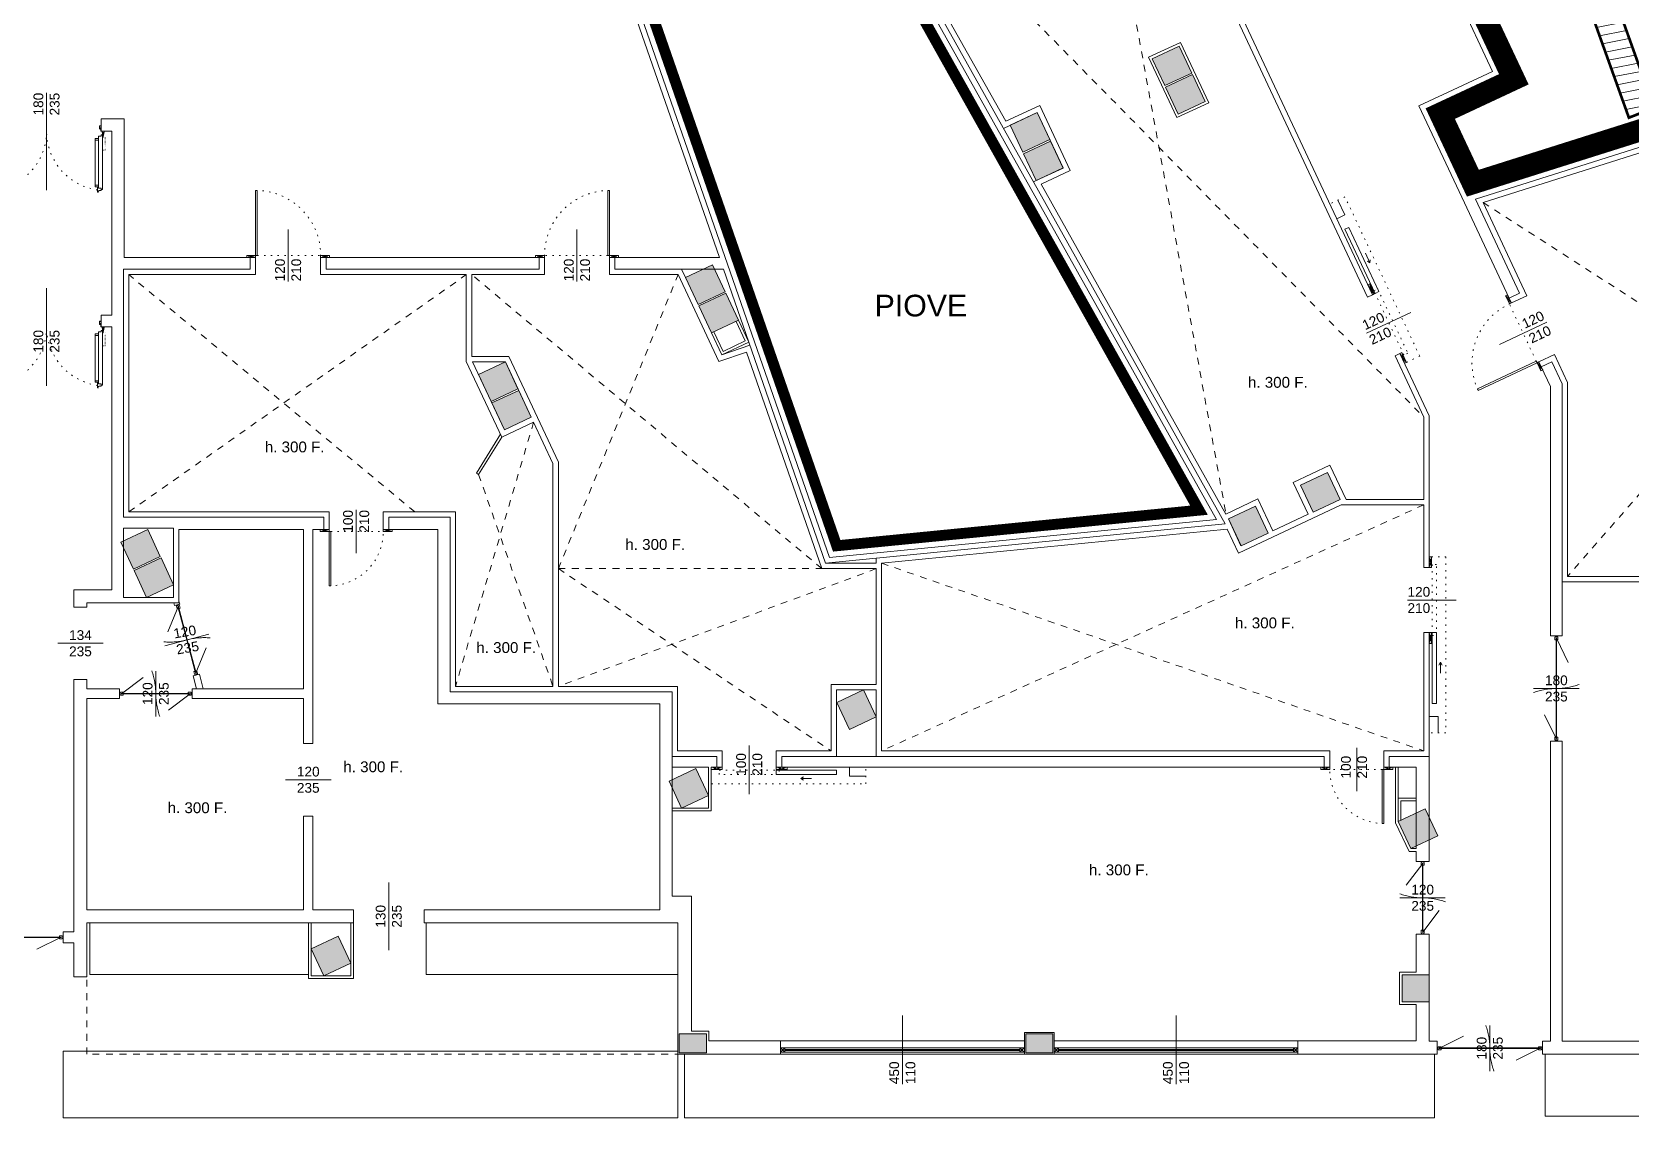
# Model space of a CAD drawing. Header units: centimetres. Extents: x 139057 to 200038, y 34824 to 80516.
# Drawn here: x 169128 to 172080, y 57074 to 59090 of the extents above; entities that cross this region are included whole.
import ezdxf
from ezdxf.enums import TextEntityAlignment as Align

# ---------------------------------------------------------------- set-up
doc = ezdxf.new("R2010")
doc.units = ezdxf.units.CM
doc.header["$LTSCALE"] = 100
for name, pattern in [('HIDDEN2', [0.175, 0.125, -0.05]), ('HIDDEN3', [0.25, 0.125, -0.125]), ('HIDDEN4', [0.125, 0.025, -0.1]), ('TRATTO-PUNTO', [1, 0.5, -0.25, 0, -0.25])]:
    doc.linetypes.add(name, pattern=pattern)
doc.layers.get('0').update_dxf_attribs({"lineweight": 0})
for name, color, linetype, lineweight in [('410_STRUTTURE_001-AM_0', 7, 'Continuous', 0), ('430_TAVOLATI_001-AM_0', 3, 'Continuous', 0), ('435_PARETI_CELLA_001-AM_0', 2, 'Continuous', 0), ('437_RIVESTIMENTI_001-AM_0', 13, 'Continuous', 0), ('439_TESTI_SERRAMENTI_001-AM_0', 11, 'Continuous', 0), ('441_SERRAMENTI_001-AM_0', 1, 'Continuous', 0), ('446_TESTI_001-AM_0', 2, 'Continuous', 0), ('454_PROIEZIONI_001-AM_0', 61, 'Continuous', 0), ('461_LAYOUT_SCHEMATICO_001-AM_0', 11, 'Continuous', 0)]:
    doc.layers.add(name, color=color, linetype=linetype, lineweight=lineweight)
doc.layers.add('_s_09_Perimetro_proprietà', color=40, linetype='Continuous')
doc.layers.add('A-FIN-CTG-LASTRA FUOCO', color=1, linetype='Continuous')
doc.styles.add('Arial', font='arial.ttf')
doc.styles.get("Standard").update_dxf_attribs({"font": 'arial.ttf'})

# ---------------------------------------------------------------- blocks, each defined once
blk = doc.blocks.new('PORTA-CELLA_SCORR-100')
at = {"linetype": 'HIDDEN4', "ltscale": 20}
for p, q in [((-135, -16.5), (-135, 0)), ((-165, -16.5), (-135, -16.5))]:
    blk.add_line(p, q, dxfattribs=at)
for points in [[(50, 40), (50, -50)], [(-65, -21), (-45, -21), (-50, -18)], [(-45, -21), (-50, -24)]]:
    blk.add_lwpolyline(points)
at = {"linetype": 'HIDDEN4'}
blk.add_lwpolyline([(120, -4), (120, -31), (-165, -31), (-165, 0)], dxfattribs=at)
at = {"linetype": 'Continuous'}
for points in [[(0, 0), (-20, -4)], [(0, -4), (-20, 0)], [(100, 0), (120, -4)], [(100, -4), (120, 0)]]:
    blk.add_lwpolyline(points, dxfattribs=at)
for points in [[(0, 0), (-20, 0), (-20, -4), (0, -4)], [(100, 0), (120, 0), (120, -4), (100, -4)]]:
    blk.add_lwpolyline(points, close=True, dxfattribs=at)
blk.add_lwpolyline([(0, -13.5), (-111, -13.5), (-111, -5.5), (0, -5.5)], close=True)
at = {"linetype": 'HIDDEN4'}
blk.add_lwpolyline([(-5.5, -13.5), (105.5, -13.5), (105.5, -5.5), (-5.5, -5.5)], close=True, dxfattribs=at)
blk = doc.blocks.new('PORTA-[REI-US]-SISTI-180')
for p, q in [((-9.8, 88.5), (-9.8, 98.8)), ((-7.5, 101.1), (-2.9, 101.1)), ((-7.5, 98.3), (-7.5, 89)), ((-2.9, 98.8), (-7, 98.8)), ((-2.9, 97.3), (-2.9, 102.7)), ((-2.9, 102.7), (-1.8, 102.7)), ((-2.9, 101.1), (-2.9, 100)), ((-2.9, 100), (-2.9, 98.8)), ((-1.8, 97.3), (-2.9, 97.3)), ((-1.8, 12.6), (-1.8, 108.7)), ((-1.8, 102.7), (-1.8, 100)), ((-1.8, 100), (-1.8, 97.3)), ((-1.5, 109), (0, 109)), ((0.3, 108.7), (0.3, 106.8)), ((0.6, 106.7), (3.1, 106.7)), ((0.6, 106.5), (0.6, 106.7)), ((0.6, 106.5), (4.2, 106.5)), ((1.1, 108), (1.4, 108)), ((1.1, 106.7), (1.1, 108)), ((2.6, 106.7), (1.4, 108)), ((1.4, 108), (1.4, 106.7)), ((3.1, 106.7), (3.1, 106.5)), ((4.5, 106.2), (4.5, 9.7)), ((4.5, 102.7), (4.5, 100)), ((4.5, 102.7), (10.5, 102.7)), ((4.5, 100), (4.5, 97.3)), ((4.5, 99.7), (10.5, 99.7)), ((10.5, 102.7), (10.5, 13.3)), ((100.5, -71), (100.5, 109)), ((190.5, 102.7), (196.5, 102.7)), ((190.5, 13.3), (190.5, 102.7)), ((190.5, 99.7), (196.5, 99.7)), ((194.7, 112.5), (194.7, 103.6)), ((194.9, 112.5), (194.9, 110.8)), ((196.6, 112.8), (195, 112.8)), ((196.6, 112.7), (195, 112.7)), ((196.9, 110.7), (195, 110.7)), ((195, 103.3), (196.5, 103.3)), ((196.5, 103.3), (196.5, 105)), ((196.5, 105), (196.5, 12.6)), ((196.6, 112.8), (196.6, 112.7)), ((196.8, 105.3), (201.1, 105.3)), ((201.1, 105.3), (196.8, 105.3)), ((197.2, 109.7), (197.2, 110.4)), ((201.1, 109.7), (197.2, 109.7)), ((201.4, 105.6), (201.4, 109.4)), ((201.4, 107.5), (201.4, 105.6)), ((203.2, 107.8), (201.7, 107.8)), ((203.5, 12.6), (203.5, 107.5)), ((-4, 86.2), (-7.5, 86.2)), ((-7, 88.5), (-4, 88.5)), ((-4, 88.5), (-4, 86.2)), ((-5.3, 0), (-5.3, 2.5)), ((-5.3, 2.5), (-1.3, 2.5)), ((-3.8, 0), (-5.3, 0)), ((-5, 2.2), (-5, 0.2)), ((-1.5, 2.2), (-5, 2.2)), ((-5, 0.2), (-3.8, 0.2)), ((-2.8, 12), (-4.8, 5)), ((-4.8, 5), (-4.3, 5.5)), ((-4.8, 3.5), (-4.8, 5)), ((-4.8, 2.5), (-4.8, 5)), ((-4.4, 4.2), (-2.8, 4.2)), ((-4.3, 5.5), (-2.8, 5.5)), ((-3.8, 0), (-3.8, 0.2)), ((-3.5, 5), (-3.5, 3.5)), ((-3.5, 4), (-3.5, 4.5)), ((-1.8, 12), (-2.8, 12)), ((-2.8, 5.5), (-2.3, 5)), ((-2.3, 5.5), (-2.3, 7)), ((-2.3, 5), (-2.3, 2.5)), ((-2.3, 2.5), (-2.3, 3.6)), ((-1.8, 13.3), (-1.8, 7.3)), ((-1.8, 7.5), (-1.8, 12)), ((-1.5, 7), (0, 7)), ((-1.5, 0), (-1.5, 2.2)), ((0, 0), (-1.5, 0)), ((-1.3, 2.5), (-1.3, 0.2)), ((-1.3, 0.2), (0.2, 0.2)), ((0, -5.8), (0, 0)), ((0.2, 0.2), (0.2, -5.7)), ((0.3, 7.3), (0.3, 9.1)), ((0.6, 9.4), (4.2, 9.4)), ((4.5, 16.3), (10.5, 16.3)), ((4.5, 13.3), (10.5, 13.3)), ((190.5, 16.3), (196.5, 16.3)), ((190.5, 13.3), (196.5, 13.3)), ((196.5, 9.7), (196.5, 13.3)), ((201.1, 9.4), (196.8, 9.4)), ((203, 0.2), (200.7, 0.2)), ((200.7, 0.2), (200.7, -5.7)), ((201, 0), (203, 0)), ((201.4, 7.3), (201.4, 9.1)), ((201.5, 0), (203.2, 0)), ((203.2, 7), (201.7, 7)), ((207, 2.5), (203, 2.5)), ((203, 2.5), (203, 0.2)), ((203.2, 2.2), (206.7, 2.2)), ((203.2, 0), (203.2, 2.2)), ((203.5, 13.3), (203.5, 7.3)), ((203.5, 7.5), (203.5, 12)), ((203.5, 12), (204.5, 12)), ((206.9, 4.2), (203.5, 4.2)), ((204, 5.5), (204, 7)), ((204.5, 5.5), (204, 5)), ((204, 5), (204, 2.5)), ((204, 2.5), (204, 3.6)), ((204.5, 12), (206.5, 5)), ((206, 5.5), (204.5, 5.5)), ((205.2, 6.1), (205.2, 2.7)), ((206.7, 0.2), (205.5, 0.2)), ((205.5, 0), (205.5, 0.2)), ((205.5, 0), (206.7, 0)), ((205.5, 0), (207, 0)), ((206.5, 5), (206, 5.5)), ((206.5, 3.5), (206.5, 5)), ((206.5, 2.5), (206.5, 5)), ((206.7, 2.2), (206.7, 0.2)), ((207, 0), (207, 2.5)), ((0, -8.6), (0.1, -8.6)), ((0, -8.6), (0, -9.7)), ((0.1, -9.7), (0.1, -8.6)), ((0.3, -5.8), (2.1, -5.8)), ((2.2, -6.1), (0.2, -6.1)), ((0.3, -9.8), (2.3, -9.8)), ((2.3, -10), (0.3, -10)), ((2, -3.9), (0.5, -3.9)), ((2.5, -9.7), (2.5, -5.8)), ((2.6, -4.4), (2.6, -9.7)), ((198.3, -4.4), (198.3, -9.7)), ((198.5, -9.7), (198.5, -5.8)), ((200.7, -9.8), (198.6, -9.8)), ((198.6, -10), (200.7, -10)), ((198.7, -5.7), (198.7, -4.1)), ((198.7, -6.1), (200.7, -6.1)), ((200.6, -5.8), (198.8, -5.8)), ((199, -3.9), (200.5, -3.9)), ((200.7, -5.6), (200.7, -5.6)), ((201, -8.6), (200.8, -8.6)), ((200.8, -9.7), (200.8, -8.6)), ((201, -5.8), (201, 0)), ((201, -8.6), (201, -9.7))]:
    blk.add_line(p, q)
at = {"linetype": 'HIDDEN4', "ltscale": 0.2}
for points in [[(-1.8, 11.1), (-6.8, 11.1), (-6.8, 35.1), (-1.8, 35.1)], [(203.5, 11.1), (208.5, 11.1), (208.5, 35.1), (203.5, 35.1)]]:
    blk.add_lwpolyline(points, dxfattribs=at)
for points in [[(2.2, -5.7), (2.2, -4.1), (2.6, -4.1), (2.6, -8.4)], [(198.7, -4.1), (198.3, -4.1), (198.3, -8.4)]]:
    blk.add_lwpolyline(points)
for centre, radius, start, end in [((-7.5, 98.8), 2.3, 90, 180), ((-7, 98.3), 0.5, 90, 180), ((-7, 89), 0.5, 180, 270), ((-1.5, 108.7), 0.3, 90, 180), ((0, 108.7), 0.3, 0, 90), ((0.6, 106.8), 0.3, 180, 270), ((4.2, 106.2), 0.3, 0, 90), ((195, 112.5), 0.3, 90, 180), ((195, 103.6), 0.3, 180, 270), ((195, 112.5), 0.15, 90, 180), ((195, 110.8), 0.15, 180, 270), ((196.8, 105), 0.3, 90, 180), ((196.8, 105), 0.3, 90, 180), ((196.9, 110.4), 0.3, 0, 90), ((201.1, 109.4), 0.3, 0, 90), ((201.1, 105.6), 0.3, 270, 0), ((201.1, 105.6), 0.3, 270, 0), ((201.7, 107.5), 0.3, 90, 180), ((203.2, 107.5), 0.3, 0, 90), ((-7.5, 88.5), 2.3, 180, 270), ((-1.8, 7), 0.5, 90, 180), ((-1.5, 7.3), 0.3, 180, 270), ((0, 7.3), 0.3, 270, 0), ((0.6, 9.1), 0.3, 90, 180), ((4.2, 9.7), 0.3, 270, 0), ((196.8, 9.7), 0.3, 180, 270), ((201.1, 9.1), 0.3, 0, 90), ((201.7, 7.3), 0.3, 180, 270), ((203.2, 7.3), 0.3, 270, 0), ((203.5, 7), 0.5, 0, 90), ((0.2, -5.8), 0.25, 180, 270), ((0.3, -9.7), 0.3, 180, 270), ((0.3, -9.7), 0.15, 180, 270), ((0.3, -5.7), 0.1, 180, 270), ((0.5, -4.2), 0.25, 90, 180), ((2, -4.2), 0.25, 0, 90), ((2.1, -5.7), 0.1, 270, 0), ((2.2, -5.8), 0.25, 270, 0), ((2.3, -9.7), 0.3, 270, 0), ((2.3, -9.7), 0.15, 270, 0), ((198.6, -9.7), 0.3, 180, 270), ((198.7, -5.8), 0.25, 180, 270), ((198.6, -9.7), 0.15, 180, 270), ((198.8, -5.7), 0.1, 180, 270), ((199, -4.2), 0.25, 90, 180), ((200.5, -4.2), 0.25, 0, 90), ((200.6, -5.7), 0.1, 270, 0), ((200.7, -5.8), 0.25, 270, 0), ((200.7, -9.7), 0.3, 270, 0), ((200.7, -9.7), 0.15, 270, 0)]:
    blk.add_arc(centre, radius, start, end)
at = {"linetype": 'HIDDEN4'}
for centre, start, end in [((-8.9, 0), 0, 85.3534), ((209.9, 0), 97.9416, 180)]:
    blk.add_arc(centre, 109.4, start, end, dxfattribs=at)
blk = doc.blocks.new('PORTA-CELLA_GIR-120')
blk.add_line((60, -52), (60, 44))
at = {"linetype": 'HIDDEN4'}
blk.add_line((3, -4), (120, -4), dxfattribs=at)
at = {"linetype": 'Continuous'}
for points in [[(0, 0), (-16.5, -4)], [(0, -4), (-16.5, 0)], [(120, -4), (136.5, 0)], [(120, 0), (136.5, -4)]]:
    blk.add_lwpolyline(points, dxfattribs=at)
for points in [[(0, 0), (-16.5, 0), (-16.5, -4), (0, -4)], [(120, 0), (136.5, 0), (136.5, -4), (120, -4)]]:
    blk.add_lwpolyline(points, close=True, dxfattribs=at)
blk.add_lwpolyline([(0, -4), (3, -4), (3, -124), (0, -124)], close=True)
at = {"linetype": 'HIDDEN4'}
blk.add_arc((0, -4), 120, 270, 0, dxfattribs=at)
blk = doc.blocks.new('PORTA-CELLA_SCORR-120')
at = {"linetype": 'HIDDEN4', "ltscale": 20}
for p, q in [((-155, -16.5), (-155, 0)), ((-185, -16.5), (-155, -16.5))]:
    blk.add_line(p, q, dxfattribs=at)
for points in [[(60, 40), (60, -50)], [(-75, -21), (-55, -21), (-60, -18)], [(-55, -21), (-60, -24)]]:
    blk.add_lwpolyline(points)
at = {"linetype": 'HIDDEN4'}
blk.add_lwpolyline([(140, -4), (140, -31), (-185, -31), (-185, 0)], dxfattribs=at)
at = {"linetype": 'Continuous'}
for points in [[(0, 0), (-20, -4)], [(0, -4), (-20, 0)], [(120, 0), (140, -4)], [(120, -4), (140, 0)]]:
    blk.add_lwpolyline(points, dxfattribs=at)
for points in [[(0, 0), (-20, 0), (-20, -4), (0, -4)], [(120, 0), (140, 0), (140, -4), (120, -4)]]:
    blk.add_lwpolyline(points, close=True, dxfattribs=at)
blk.add_lwpolyline([(0, -13.5), (-131, -13.5), (-131, -5.5), (0, -5.5)], close=True)
at = {"linetype": 'HIDDEN4'}
blk.add_lwpolyline([(-5.5, -13.5), (125.5, -13.5), (125.5, -5.5), (-5.5, -5.5)], close=True, dxfattribs=at)
blk = doc.blocks.new('PORTA-CELLA_GIR-100')
blk.add_line((50, -44), (50, 36))
at = {"linetype": 'HIDDEN4'}
blk.add_line((3, -4), (100, -4), dxfattribs=at)
at = {"linetype": 'Continuous'}
for points in [[(0, -4), (-16.5, 0)], [(0, 0), (-16.5, -4)], [(100, -4), (116.5, 0)], [(100, 0), (116.5, -4)]]:
    blk.add_lwpolyline(points, dxfattribs=at)
for points in [[(0, 0), (-16.5, 0), (-16.5, -4), (0, -4)], [(100, 0), (116.5, 0), (116.5, -4), (100, -4)]]:
    blk.add_lwpolyline(points, close=True, dxfattribs=at)
blk.add_lwpolyline([(0, -4), (3, -4), (3, -104), (0, -104)], close=True)
at = {"linetype": 'HIDDEN4'}
blk.add_arc((0, -4), 100, 270, 0, dxfattribs=at)
blk = doc.blocks.new('SALOON_120-(134)')
at = {"linetype": 'HIDDEN4', "ltscale": 20}
for p, q in [((3.8, 0), (59.6, 42.2)), ((130.2, 0), (74.4, -42.2))]:
    blk.add_line(p, q, dxfattribs=at)
for p, q in [((67, -42.2), (67, 41.8)), ((0, -2.8), (0, 2.8)), ((2.8, 0), (4.8, 0)), ((3.8, 1), (3.8, -1)), ((131.2, 0), (129.2, 0)), ((130.2, 1), (130.2, -1)), ((134, -2.8), (134, 2.8))]:
    blk.add_line(p, q)
for points in [[(7, 0.5), (7, 2.8), (2, 2.8), (0.5, 0), (2, -2.8), (7, -2.8), (7, -0.5)], [(127, 0.5), (127, 2.8), (132, 2.8), (133.5, 0), (132, -2.8), (127, -2.8), (127, -0.5)]]:
    blk.add_lwpolyline(points)
for points in [[(6, -0.5), (67, -0.5), (67, 0.5), (6, 0.5)], [(128, -0.5), (67, -0.5), (67, 0.5), (128, 0.5)]]:
    blk.add_lwpolyline(points, close=True)
for centre, start, end in [((-56.2, 0), 0, 20), ((190.2, 0), 180, 200)]:
    blk.add_arc(centre, 123.2, start, end, dxfattribs=at)
blk = doc.blocks.new('SALOON_180-(194)')
at = {"linetype": 'HIDDEN4', "ltscale": 20}
for p, q in [((3.8, 0), (89.6, 42.2)), ((190.2, 0), (104.4, -42.2))]:
    blk.add_line(p, q, dxfattribs=at)
for p, q in [((97, -42.2), (97, 41.8)), ((0, -2.8), (0, 2.8)), ((2.8, 0), (4.8, 0)), ((3.8, 1), (3.8, -1)), ((191.2, 0), (189.2, 0)), ((190.2, 1), (190.2, -1)), ((194, -2.8), (194, 2.8))]:
    blk.add_line(p, q)
for points in [[(7, 0.5), (7, 2.8), (2, 2.8), (0.5, 0), (2, -2.8), (7, -2.8), (7, -0.5)], [(187, 0.5), (187, 2.8), (192, 2.8), (193.5, 0), (192, -2.8), (187, -2.8), (187, -0.5)]]:
    blk.add_lwpolyline(points)
for points in [[(6, -0.5), (97, -0.5), (97, 0.5), (6, 0.5)], [(188, -0.5), (97, -0.5), (97, 0.5), (188, 0.5)]]:
    blk.add_lwpolyline(points, close=True)
for centre, start, end in [((-26.2, 0), 0, 20), ((220.2, 0), 180, 200)]:
    blk.add_arc(centre, 123.2, start, end, dxfattribs=at)

msp = doc.modelspace()

# ---------------------------------------------------------------- hatches: boundary and pattern name
at = {"layer": '410_STRUTTURE_001-AM_0'}
for points in [[(171269.2, 59014.3), (171245.9, 59064.1), (171196.1, 59040.8), (171219.4, 58991)], [(171293.9, 58961.8), (171270.5, 59011.6), (171220.7, 58988.3), (171244.1, 58938.5)], [(171007, 58891.4), (170983.7, 58941.2), (170933.9, 58917.9), (170957.2, 58868.1)], [(171031.6, 58838.9), (171008.3, 58888.7), (170958.5, 58865.4), (170981.8, 58815.6)], [(170384.1, 58660.2), (170407.5, 58610.4), (170357.7, 58587.1), (170334.3, 58636.9)], [(170432.1, 58557.9), (170408.7, 58607.7), (170358.9, 58584.3), (170382.3, 58534.6)], [(170025.1, 58431.2), (170001.8, 58481), (169952, 58457.7), (169975.3, 58407.9)], [(170049.7, 58378.7), (170026.4, 58428.5), (169976.6, 58405.2), (169999.9, 58355.4)], [(171542.9, 58227), (171519.5, 58276.8), (171469.7, 58253.5), (171493.1, 58203.7)], [(171409.8, 58164.6), (171386.5, 58214.4), (171336.7, 58191.1), (171360, 58141.3)], [(169364.8, 58121.8), (169341.5, 58171.6), (169291.7, 58148.2), (169315, 58098.4)], [(169389.4, 58069.2), (169366.1, 58119), (169316.3, 58095.7), (169339.6, 58045.9)], [(170686.6, 57825.5), (170663.2, 57875.3), (170613.4, 57852), (170636.8, 57802.2)], [(170377, 57680.4), (170353.7, 57730.2), (170303.9, 57706.8), (170327.2, 57657)], [(171723.3, 57605.8), (171699.9, 57655.6), (171650.1, 57632.2), (171673.5, 57582.4)], [(169716.6, 57371.1), (169693.3, 57420.9), (169643.5, 57397.6), (169666.8, 57347.8)], [(171657.4, 57299.5), (171707.4, 57299.5), (171707.4, 57349.5), (171657.4, 57349.5)], [(170322.9, 57205.3), (170322.9, 57240.3), (170372.9, 57240.3), (170372.9, 57205.3)], [(170962.4, 57205.3), (171012.4, 57205.3), (171012.4, 57240.3), (170962.4, 57240.3)]]:
    msp.add_hatch(color=256, dxfattribs=at).paths.add_polyline_path(points)
at = {"layer": '454_PROIEZIONI_001-AM_0'}
h = msp.add_hatch(dxfattribs=at)
h.set_pattern_fill('ANSI31', color=256, scale=5, angle=326)
h.set_pattern_definition([(11, (171575.521, 58931.817), (-3.02909, 15.58333), [])])
h.paths.add_polyline_path([(172075.9, 58931.8), (172122.4, 58950.1), (171883.9, 59616.6), (171624.3, 60792.1), (171575.5, 60781.3), (171835.7, 59602.7)])

# ---------------------------------------------------------------- linework, layer by layer
at = {"layer": '410_STRUTTURE_001-AM_0', "elevation": 0}
for points in [[(171269.2, 59014.3), (171245.9, 59064.1), (171196.1, 59040.8), (171219.4, 58991)], [(171293.9, 58961.8), (171270.5, 59011.6), (171220.7, 58988.3), (171244.1, 58938.5)], [(171007, 58891.4), (170983.7, 58941.2), (170933.9, 58917.9), (170957.2, 58868.1)], [(171031.6, 58838.9), (171008.3, 58888.7), (170958.5, 58865.4), (170981.8, 58815.6)], [(170384.1, 58660.2), (170407.5, 58610.4), (170357.7, 58587.1), (170334.3, 58636.9)], [(170432.1, 58557.9), (170408.7, 58607.7), (170358.9, 58584.3), (170382.3, 58534.6)], [(170025.1, 58431.2), (170001.8, 58481), (169952, 58457.7), (169975.3, 58407.9)], [(170049.7, 58378.7), (170026.4, 58428.5), (169976.6, 58405.2), (169999.9, 58355.4)], [(171542.9, 58227), (171519.5, 58276.8), (171469.7, 58253.5), (171493.1, 58203.7)], [(171409.8, 58164.6), (171386.5, 58214.4), (171336.7, 58191.1), (171360, 58141.3)], [(169364.8, 58121.8), (169341.5, 58171.6), (169291.7, 58148.2), (169315, 58098.4)], [(169389.4, 58069.2), (169366.1, 58119), (169316.3, 58095.7), (169339.6, 58045.9)], [(170686.6, 57825.5), (170663.2, 57875.3), (170613.4, 57852), (170636.8, 57802.2)], [(170377, 57680.4), (170353.7, 57730.2), (170303.9, 57706.8), (170327.2, 57657)], [(171723.3, 57605.8), (171699.9, 57655.6), (171650.1, 57632.2), (171673.5, 57582.4)], [(169716.6, 57371.1), (169693.3, 57420.9), (169643.5, 57397.6), (169666.8, 57347.8)], [(171657.4, 57299.5), (171707.4, 57299.5), (171707.4, 57349.5), (171657.4, 57349.5)], [(170322.9, 57205.3), (170322.9, 57240.3), (170372.9, 57240.3), (170372.9, 57205.3), (170322.9, 57205.3)], [(170962.4, 57205.3), (171012.4, 57205.3), (171012.4, 57240.3), (170962.4, 57240.3)]]:
    msp.add_lwpolyline(points, close=True, dxfattribs=at)
at = {"layer": '430_TAVOLATI_001-AM_0'}
for p, q in [((171824.1, 59017.3), (171442, 59830.6)), ((171330.9, 58181.8, 0), (170598.2, 59488.4, 0)), ((170127.3, 59449.3, 0), (170396.9, 58673.6, 0)), ((171837.3, 59012.5), (171735.4, 59229.5)), ((171864.2, 59002.9), (171753.7, 59238)), ((171824.1, 59017.3), (171688.2, 58953.7)), ((171837.4, 59012.4), (171701.5, 58948.9)), ((171864.2, 59002.9), (171728.1, 58939.3)), ((171772.2, 58774.8), (171688.2, 58953.7)), ((169255.3, 58929.9, 0), (169255.3, 58906.9, 0)), ((169255.3, 58929.9, 0), (169298.3, 58929.9, 0)), ((169298.3, 58929.9, 0), (169298.3, 58673.6, 0)), ((171777.5, 58787), (171701.5, 58948.9)), ((171788.2, 58811.3), (171728.1, 58939.3)), ((169255.3, 58906.9, 0), (169275.3, 58906.9, 0)), ((169275.3, 58567.5, 0), (169275.3, 58906.9, 0)), ((172138, 58901), (171777.5, 58787)), ((172131.9, 58920), (171788.2, 58811.3)), ((172198.9, 58909.8), (171792.9, 58781.3)), ((171772.2, 58774.8), (171854.7, 58598.8)), ((171792.9, 58781.3), (171874.2, 58608.1)), ((169298.3, 58673.6, 0), (169530.8, 58673.6, 0)), ((169530.8, 58673.6, 0), (169530.8, 58652.1, 0)), ((169670.8, 58673.6, 0), (170064, 58673.6, 0)), ((169670.8, 58652.1, 0), (169670.8, 58673.6, 0)), ((170064, 58673.6, 0), (170064, 58652.1, 0)), ((170204, 58673.6, 0), (170396.9, 58673.6, 0)), ((170204, 58652.1, 0), (170204, 58673.6, 0)), ((169296.8, 58652.1, 0), (169530.8, 58652.1, 0)), ((169296.8, 58652.1, 0), (169296.8, 58194.1, 0)), ((169670.8, 58652.1, 0), (170064, 58652.1, 0)), ((170204, 58652.1, 0), (170404.4, 58652.1, 0)), ((170404.4, 58652.1, 0), (170593, 58109.3, 0)), ((171854.7, 58598.8), (171874.2, 58608)), ((169255.3, 58567.5, 0), (169275.3, 58567.5, 0)), ((169255.3, 58567.5, 0), (169255.3, 58546, 0)), ((169255.3, 58546, 0), (169275.3, 58546, 0)), ((169275.3, 58546, 0), (169275.3, 58059.9, 0)), ((171933.7, 58481.2), (171914.2, 58472.1)), ((171933.7, 58481.2), (171952.7, 58440.6)), ((171914.2, 58472.1), (171931.2, 58435.8)), ((171931.2, 58435.8), (171931.2, 57975, 0)), ((171952.7, 57975, 0), (171952.7, 58440.6, 0)), ((169666.4, 58194.1, 0), (169296.8, 58194.1, 0)), ((169666.4, 58194.1, 0), (169666.4, 58171.6, 0)), ((169786.4, 58171.6, 0), (169786.4, 58194.1, 0)), ((169786.4, 58194.1, 0), (169899.7, 58194.1, 0)), ((169899.7, 57872, 0), (169899.7, 58194.1, 0)), ((169389.2, 58174.1, 0), (169296.8, 58174.1, 0)), ((169296.8, 58174.1, 0), (169296.8, 58045.9, 0)), ((169389.2, 58174.1, 0), (169389.2, 58045.9, 0)), ((169629.4, 58171.6, 0), (169399.2, 58171.6, 0)), ((169399.2, 58171.6, 0), (169399.2, 58035.9, 0)), ((169629.4, 58171.6, 0), (169629.4, 57877.5, 0)), ((169646.4, 58171.6, 0), (169646.4, 57776.5, 0)), ((169666.4, 58171.6, 0), (169646.4, 58171.6, 0)), ((169786.4, 58171.6, 0), (169877.2, 58171.6, 0)), ((169877.2, 57849.5, 0), (169877.2, 58171.6, 0)), ((170593, 58109.3, 0), (171330.9, 58181.8, 0)), ((169205.4, 58059.9, 0), (169275.3, 58059.9, 0)), ((169205.4, 58028.5, 0), (169205.4, 58059.9, 0)), ((169399.2, 58035.9, 0), (169229.4, 58035.9, 0)), ((169229.4, 58028.5, 0), (169229.4, 58035.9, 0)), ((169389.2, 58045.9, 0), (169296.8, 58045.9, 0)), ((169205.4, 58028.5, 0), (169229.4, 58028.5, 0)), ((169391.1, 58031.1, 0), (169400.7, 58033.6, 0)), ((171952.7, 57975, 0), (171931.2, 57975, 0)), ((169205.4, 57894.5, 0), (169205.4, 57428.7, 0)), ((169205.4, 57894.5, 0), (169229.4, 57894.5, 0)), ((169229.4, 57894.5, 0), (169229.4, 57877.5, 0)), ((169437, 57904.6, 0), (169425.4, 57901.5, 0)), ((169425.4, 57901.5, 0), (169431.8, 57877.5, 0)), ((169437, 57904.6, 0), (169444.2, 57877.5, 0)), ((169289.4, 57877.5, 0), (169229.4, 57877.5, 0)), ((169289.4, 57859.5, 0), (169229.4, 57859.5, 0)), ((169229.4, 57469.5, 0), (169229.4, 57859.5, 0)), ((169289.4, 57859.5, 0), (169289.4, 57877.5, 0)), ((169629.4, 57877.5, 0), (169423.4, 57877.5, 0)), ((169423.4, 57877.5, 0), (169423.4, 57859.5, 0)), ((169629.4, 57859.5, 0), (169423.4, 57859.5, 0)), ((169629.4, 57859.5, 0), (169629.4, 57776.5, 0)), ((169899.7, 57872, 0), (170309.7, 57872, 0)), ((170309.7, 57872, 0), (170309.7, 57494.5, 0)), ((169877.2, 57849.5, 0), (170287.2, 57849.5, 0)), ((170287.2, 57849.5, 0), (170287.2, 57469.5, 0)), ((169646.4, 57776.5, 0), (169629.4, 57776.5, 0)), ((171931.2, 57781, 0), (171931.2, 57226.8, 0)), ((171952.7, 57781, 0), (171931.2, 57781, 0)), ((171952.7, 57226.8, 0), (171952.7, 57781, 0)), ((170392, 57752.8, 0), (170309.7, 57752.8, 0)), ((170392, 57732.8, 0), (170392, 57752.8, 0)), ((170512, 57732.8, 0), (170512, 57752.8, 0)), ((170512, 57752.8, 0), (171513.6, 57752.8, 0)), ((171513.6, 57732.8, 0), (171513.6, 57752.8, 0)), ((171633.6, 57752.8, 0), (171707.2, 57752.8, 0)), ((171633.6, 57732.8, 0), (171633.6, 57752.8, 0)), ((171707.2, 57558.6, 0), (171707.2, 57752.8, 0)), ((170377, 57732.8, 0), (170309.7, 57732.8, 0)), ((170377, 57732.8, 0), (170377, 57657, 0)), ((170382, 57732.8, 0), (170382, 57652, 0)), ((170382, 57732.8, 0), (170392, 57732.8, 0)), ((171513.6, 57732.8, 0), (170512, 57732.8, 0)), ((170512, 57732.8, 0), (171513.6, 57732.8, 0)), ((171645.1, 57732.8, 0), (171633.6, 57732.8, 0)), ((171633.6, 57732.8, 0), (171683.2, 57732.8, 0)), ((171645.1, 57630.3, 0), (171645.1, 57732.8, 0)), ((171650.1, 57632.2, 0), (171650.1, 57732.8, 0)), ((171683.2, 57732.8, 0), (171683.2, 57582.4, 0)), ((170309.7, 57657, 0), (170377, 57657, 0)), ((170309.7, 57652, 0), (170382, 57652, 0)), ((169646.4, 57642.5, 0), (169629.4, 57642.5, 0)), ((169629.4, 57642.5, 0), (169629.4, 57469.5, 0)), ((169646.4, 57642.5, 0), (169646.4, 57469.5, 0)), ((171645.1, 57630.3, 0), (171670.3, 57577.4, 0)), ((171670.3, 57577.4, 0), (171683.2, 57577.4, 0)), ((171673.5, 57582.4, 0), (171683.2, 57582.4, 0)), ((171683.2, 57577.4, 0), (171683.2, 57558.6, 0)), ((171683.2, 57558.6, 0), (171707.2, 57558.6, 0)), ((170309.7, 57494.5, 0), (170345.2, 57494.5, 0)), ((170345.2, 57245.3, 0), (170345.2, 57494.5, 0)), ((169229.4, 57469.5, 0), (169629.4, 57469.5, 0)), ((169229.4, 57445.5, 0), (169721.6, 57445.5, 0)), ((169229.4, 57445.5, 0), (169229.4, 57345.5, 0)), ((169646.4, 57469.5, 0), (169721.6, 57469.5, 0)), ((169721.6, 57469.5, 0), (169721.6, 57445.5, 0)), ((169851.6, 57469.5, 0), (169851.6, 57445.5, 0)), ((169851.6, 57469.5, 0), (170287.2, 57469.5, 0)), ((169851.6, 57445.5, 0), (170320.2, 57445.5, 0)), ((170320.2, 57445.5, 0), (170320.2, 57202.8, 0)), ((169185.4, 57408.7, 0), (169185.4, 57428.7, 0)), ((169185.4, 57428.7, 0), (169205.4, 57428.7, 0)), ((171683.2, 57424.6, 0), (171683.2, 57354.5, 0)), ((171707.2, 57424.6, 0), (171683.2, 57424.6, 0)), ((171707.2, 57226.8, 0), (171707.2, 57424.6, 0)), ((169185.4, 57408.7, 0), (169205.4, 57408.7, 0)), ((169205.4, 57408.7, 0), (169205.4, 57345.5, 0)), ((169229.4, 57345.5, 0), (169205.4, 57345.5, 0)), ((169229.4, 57345.5, 0), (169205.4, 57345.5, 0)), ((171683.2, 57354.5, 0), (171652.4, 57354.5, 0)), ((171652.4, 57354.5, 0), (171652.4, 57294.5, 0)), ((171652.4, 57294.5, 0), (171683.2, 57294.5, 0)), ((171683.2, 57294.5, 0), (171683.2, 57227.8, 0)), ((170345.2, 57245.3, 0), (170377.7, 57245.3, 0)), ((170377.7, 57227.8, 0), (170377.7, 57245.3, 0)), ((170509.7, 57227.8, 0), (170377.7, 57227.8, 0)), ((170509.7, 57202.8, 0), (170509.7, 57227.8, 0)), ((171464.9, 57227.8, 0), (171683.2, 57227.8, 0)), ((171464.9, 57202.8, 0), (171464.9, 57227.8, 0)), ((171707.2, 57226.8, 0), (171722.2, 57226.8, 0)), ((171722.2, 57202.8, 0), (171722.2, 57226.8, 0)), ((171916.2, 57202.8, 0), (171916.2, 57226.8, 0)), ((171916.2, 57226.8, 0), (171931.2, 57226.8, 0)), ((171952.7, 57226.8, 0), (172580.2, 57226.8, 0)), ((170320.2, 57202.8, 0), (170509.7, 57202.8, 0)), ((171916.2, 57202.8, 0), (172556.2, 57202.8, 0))]:
    msp.add_line(p, q, dxfattribs=at)
at = {"layer": '430_TAVOLATI_001-AM_0', "elevation": 0}
for points in [[(170526, 59596.6), (170513.4, 59619.2), (170139.7, 59444.1), (170599.9, 58120), (171314.7, 58190.3), (170578.9, 59502.2)], [(170508.6, 59586.8), (170504.9, 59593.4), (170164.3, 59433.8), (170613.5, 58141.5), (171282.3, 58207.2), (170561.5, 59492.5)], [(169389.8, 58035.9), (169391.1, 58031.1)], [(169399.2, 58039.2), (169400.7, 58033.6)], [(171464.9, 57202.8), (171722.2, 57202.8)]]:
    msp.add_lwpolyline(points, dxfattribs=at)
msp.add_lwpolyline([(170959.9, 57242.8), (171014.9, 57242.8), (171014.9, 57202.8), (170959.9, 57202.8)], close=True, dxfattribs=at)
at = {"layer": '435_PARETI_CELLA_001-AM_0'}
for p, q in [((171102.3, 59671.1), (171602.3, 58605.1)), ((171097.4, 59658), (171593.3, 58600.8)), ((170925.5, 58925.2, 0), (170611.8, 59484.6, 0)), ((170925.5, 58925.2, 0), (170988.2, 58954.6, 0)), ((170988.2, 58954.6, 0), (171044.7, 58834.2, 0)), ((172199, 58899.3), (171806.8, 58775.2)), ((171044.7, 58834.2, 0), (170990.7, 58808.9, 0)), ((171332.1, 58200.1, 0), (170990.7, 58808.9, 0)), ((171801.6, 58784.3, 0), (171801.6, 58784.2, 0)), ((171806.8, 58775.2), (171887.5, 58603.2)), ((169530.8, 58673.6, 0), (169540.8, 58673.6, 0)), ((169540.8, 58673.6, 0), (169540.8, 58642.1, 0)), ((169660.8, 58642.1, 0), (169660.8, 58673.6, 0)), ((169660.8, 58673.6, 0), (169670.8, 58673.6, 0)), ((170064, 58673.6, 0), (170074, 58673.6, 0)), ((170074, 58673.6, 0), (170074, 58642.1, 0)), ((170194, 58642.1, 0), (170194, 58673.6, 0)), ((170194, 58673.6, 0), (170204, 58673.6, 0)), ((169306.8, 58642.1, 0), (169306.8, 58204.1, 0)), ((169306.8, 58642.1, 0), (169540.8, 58642.1, 0)), ((169660.8, 58642.1, 0), (169929.7, 58642.1, 0)), ((169929.7, 58481.5, 0), (169929.7, 58642.1, 0)), ((169939.7, 58642.1, 0), (170074, 58642.1, 0)), ((169939.7, 58491, 0), (169939.7, 58642.1, 0)), ((170194, 58642.1, 0), (170320.6, 58642.1, 0)), ((170320.6, 58642.1, 0), (170396, 58481.5, 0)), ((170334.3, 58636.9, 0), (170327.2, 58652.1, 0)), ((171602.3, 58605.1, 0), (171593.3, 58600.8, 0)), ((171854.7, 58598.8), (171859, 58589.8)), ((171859, 58589.8), (171887.5, 58603.2)), ((170382.1, 58534.5, 0), (170401.2, 58493.9, 0)), ((170401.2, 58493.9, 0), (170453.1, 58511.9, 0)), ((169995.1, 58342.1, 0), (169929.7, 58481.5, 0)), ((170008.1, 58491, 0), (169939.7, 58491, 0)), ((170001.8, 58481, 0), (169941, 58481, 0)), ((169999.9, 58355.4, 0), (169941, 58481, 0)), ((170001.8, 58481, 0), (170049.7, 58378.7, 0)), ((170008.1, 58491, 0), (170099.7, 58295.6, 0)), ((170396, 58481.5, 0), (170446.9, 58499.2, 0)), ((170446.9, 58499.2, 0), (170585.9, 58099.3, 0)), ((171653.3, 58496.4, 0), (171644.2, 58492.2, 0)), ((171644.2, 58492.2, 0), (171697.2, 58379.2, 0)), ((171653.3, 58496.4, 0), (171707.2, 58381.4, 0)), ((171938.5, 58494.5), (171909.9, 58481.1)), ((171909.9, 58481.1), (171914.2, 58472.1)), ((171938.5, 58494.5), (171962.7, 58442.9)), ((171962.7, 58442.9, 0), (171962.7, 58085, 0)), ((169995.1, 58342.1, 0), (170054, 58369.7, 0)), ((169999.9, 58355.4, 0), (170049.7, 58378.7, 0)), ((170054, 58369.7, 0), (170089.7, 58293.4, 0)), ((171697.2, 58379.2, 0), (171697.2, 58227.1, 0)), ((171707.2, 58381.4, 0), (171707.2, 58101.4, 0)), ((169952.4, 58273.1, 0), (169948.2, 58275.7, 0)), ((170089.7, 57882, 0), (170089.7, 58293.4, 0)), ((170099.7, 57882, 0), (170099.7, 58295.6, 0)), ((171456.3, 58258.4, 0), (171524.1, 58290.2, 0)), ((171519.3, 58276.9, 0), (171542.7, 58227.1, 0)), ((171524.1, 58290.2, 0), (171553.7, 58227.1, 0)), ((171456.3, 58258.4, 0), (171483.9, 58199.6, 0)), ((171332.1, 58200.1, 0), (171391.2, 58227.9, 0)), ((171355, 58128.1, 0), (171544.9, 58217.1, 0)), ((171391.2, 58227.9, 0), (171418.8, 58169, 0)), ((171544.9, 58217.1, 0), (171697.2, 58217.1, 0)), ((171553.7, 58227.1, 0), (171697.2, 58227.1, 0)), ((171697.2, 58217.1, 0), (171697.2, 58101.4, 0)), ((169676.4, 58204.1, 0), (169306.8, 58204.1, 0)), ((169676.4, 58204.1, 0), (169676.4, 58171.6, 0)), ((169776.4, 58171.6, 0), (169776.4, 58204.1, 0)), ((169776.4, 58204.1, 0), (169909.7, 58204.1, 0)), ((169909.7, 57882, 0), (169909.7, 58204.1, 0)), ((171359.8, 58141.3, 0), (171336.5, 58191.2, 0)), ((171418.8, 58169, 0), (171483.9, 58199.6, 0)), ((169666.4, 58171.6, 0), (169676.4, 58171.6, 0)), ((169786.4, 58171.6, 0), (169776.4, 58171.6, 0)), ((170696.4, 58109.4, 0), (171334.4, 58172.1, 0)), ((171355, 58128.1, 0), (171334.4, 58172.1, 0)), ((170585.9, 58099.3, 0), (170686.4, 58099.3, 0)), ((170593, 58109.3, 0), (170686.4, 58109.3, 0)), ((170686.4, 58109.3, 0), (170686.4, 58118.5, 0)), ((170686.4, 58099.3, 0), (170686.4, 57885.4, 0)), ((170696.4, 58109.4, 0), (170696.4, 57762.8, 0)), ((171697.2, 58101.4, 0), (171707.2, 58101.4, 0)), ((171952.7, 58075, 0), (172590.4, 58075, 0)), ((171962.7, 58085, 0), (172590.4, 58085, 0)), ((171707.2, 57981.4, 0), (171697.2, 57981.4, 0)), ((171697.2, 57762.8, 0), (171697.2, 57981.4, 0)), ((171707.2, 57752.8, 0), (171707.2, 57981.4, 0)), ((170089.7, 57882, 0), (169909.7, 57882, 0)), ((170099.7, 57882, 0), (170319.7, 57882, 0)), ((170319.7, 57882, 0), (170319.7, 57762.8, 0)), ((170686.4, 57885.4, 0), (170603.3, 57885.4, 0)), ((170603.3, 57885.4, 0), (170603.3, 57762.8, 0)), ((170686.4, 57875.4, 0), (170613.3, 57875.4, 0)), ((170613.3, 57875.4, 0), (170613.3, 57752.8, 0)), ((170686.4, 57875.4, 0), (170686.4, 57752.8, 0)), ((170402, 57762.8, 0), (170319.7, 57762.8, 0)), ((170402, 57732.8, 0), (170402, 57762.8, 0)), ((170502, 57732.8, 0), (170502, 57762.8, 0)), ((170502, 57762.8, 0), (170603.3, 57762.8, 0)), ((170696.4, 57762.8, 0), (171523.6, 57762.8, 0)), ((171523.6, 57732.8, 0), (171523.6, 57762.8, 0)), ((171623.6, 57762.8, 0), (171697.2, 57762.8, 0)), ((171623.6, 57732.8, 0), (171623.6, 57762.8, 0)), ((170402, 57732.8, 0), (170392, 57732.8, 0)), ((170502, 57732.8, 0), (170512, 57732.8, 0)), ((171513.6, 57732.8, 0), (171523.6, 57732.8, 0)), ((171623.6, 57732.8, 0), (171633.6, 57732.8, 0))]:
    msp.add_line(p, q, dxfattribs=at)
at = {"layer": '435_PARETI_CELLA_001-AM_0', "color": 1, "linetype": 'HIDDEN3'}
for p, q in [((171068.2, 59644.1), (171332.1, 58200.1, 0)), ((170611.8, 59484.6, 0), (171697.2, 58379.2, 0)), ((171806.8, 58775.2), (172878.2, 58085, 0)), ((172575.6, 58787), (171962.7, 58085, 0)), ((169306.8, 58204.1, 0), (169929.7, 58642.1, 0)), ((169834.5, 58204.1, 0), (169306.8, 58642.1, 0)), ((170585.9, 58099.3, 0), (169939.7, 58642.1, 0)), ((170099.7, 58099.3, 0), (170320.6, 58642.1, 0)), ((170054, 58369.7, 0), (169909.7, 57882, 0)), ((169952.4, 58273.1, 0), (170089.7, 57882, 0)), ((171697.2, 58217.1, 0), (170696.4, 57762.8, 0)), ((170099.7, 58099.3, 0), (170585.9, 58099.3, 0)), ((170099.7, 58099.3, 0), (170603.3, 57762.8, 0)), ((170686.4, 58099.3, 0), (170099.7, 57882, 0)), ((170696.4, 58109.4, 0), (171697.2, 57762.8, 0))]:
    msp.add_line(p, q, dxfattribs=at)
at = {"layer": '435_PARETI_CELLA_001-AM_0', "elevation": 0}
msp.add_lwpolyline([(171189.2, 59043.3), (171241.4, 58931.9), (171300.3, 58959.5), (171248.1, 59070.9)], close=True, dxfattribs=at)
for points in [[(170921.3, 58912.2), (170983.4, 58941.3), (171031.4, 58839), (170976.7, 58813.3)], [(169948.2, 58275.7), (169992.6, 58347.5)], [(169952.4, 58273.1), (169995.1, 58342.1)]]:
    msp.add_lwpolyline(points, dxfattribs=at)
at = {"layer": '437_RIVESTIMENTI_001-AM_0'}
for p, q in [((169638.5, 57445.5, 0), (169638.5, 57342.8, 0)), ((169643.5, 57445.5, 0), (169643.5, 57347.8, 0)), ((169716.6, 57445.5, 0), (169716.6, 57347.8, 0)), ((169721.6, 57445.5, 0), (169721.6, 57342.8, 0)), ((169721.6, 57342.8, 0), (169638.5, 57342.8, 0)), ((169716.6, 57347.8, 0), (169643.5, 57347.8, 0))]:
    msp.add_line(p, q, dxfattribs=at)
at = {"layer": '437_RIVESTIMENTI_001-AM_0', "elevation": 0}
for points in [[(170382.1, 58534.6), (170401.2, 58493.9), (170451.2, 58517.2), (170432.1, 58557.9)], [(170386.6, 58536.7), (170403.6, 58500.5), (170444.5, 58519.6), (170427.6, 58555.8)], [(171650.1, 57632.2), (171650.1, 57675.6), (171683.2, 57675.6)], [(171655.1, 57634.6), (171655.1, 57670.6), (171683.2, 57670.6)]]:
    msp.add_lwpolyline(points, dxfattribs=at)
at = {"layer": '441_SERRAMENTI_001-AM_0'}
for p, q in [((169175.4, 57961.5, 0), (169259.4, 57961.5, 0)), ((169595.9, 57709.5, 0), (169679.9, 57709.5, 0)), ((169786.6, 57395, 0), (169786.6, 57520, 0)), ((170734.7, 57274.5, 0), (170734.7, 57147.6, 0)), ((171239.9, 57274.5, 0), (171239.9, 57147.6, 0)), ((170959.7, 57227.8, 0), (170509.7, 57227.8, 0)), ((170959.7, 57214.8, 0), (170509.7, 57214.8, 0)), ((170509.7, 57214.8, 0), (170517.7, 57206.8, 0)), ((170517.7, 57214.8, 0), (170509.7, 57206.8, 0)), ((170517.7, 57206.8, 0), (170517.7, 57214.8, 0)), ((170951.7, 57211.8, 0), (170517.7, 57211.8, 0)), ((170951.7, 57209.8, 0), (170517.7, 57209.8, 0)), ((170959.7, 57214.8, 0), (170951.7, 57206.8, 0)), ((170951.7, 57206.8, 0), (170951.7, 57214.8, 0)), ((170951.7, 57214.8, 0), (170959.7, 57206.8, 0)), ((171464.9, 57227.8, 0), (171014.9, 57227.8, 0)), ((171464.9, 57214.8, 0), (171014.9, 57214.8, 0)), ((171014.9, 57214.8, 0), (171022.9, 57206.8, 0)), ((171022.9, 57214.8, 0), (171014.9, 57206.8, 0)), ((171022.9, 57206.8, 0), (171022.9, 57214.8, 0)), ((171456.9, 57211.8, 0), (171022.9, 57211.8, 0)), ((171456.9, 57209.8, 0), (171022.9, 57209.8, 0)), ((171456.9, 57206.8, 0), (171456.9, 57214.8, 0)), ((171464.9, 57214.8, 0), (171456.9, 57206.8, 0)), ((171456.9, 57214.8, 0), (171464.9, 57206.8, 0)), ((170959.7, 57206.8, 0), (170509.7, 57206.8, 0)), ((170959.7, 57202.8, 0), (170509.7, 57202.8, 0)), ((171464.9, 57206.8, 0), (171014.9, 57206.8, 0)), ((171464.9, 57202.8, 0), (171014.9, 57202.8, 0))]:
    msp.add_line(p, q, dxfattribs=at)
at = {"layer": '454_PROIEZIONI_001-AM_0', "linetype": 'HIDDEN2', "const_width": 5}
msp.add_lwpolyline([(171624.3, 60792.1), (171883.9, 59616.6), (172122.4, 58950.1), (172075.9, 58931.8), (171835.7, 59602.7), (171575.5, 60781.3)], close=True, dxfattribs=at)
at = {"layer": '454_PROIEZIONI_001-AM_0', "linetype": 'HIDDEN3', "elevation": 0}
msp.add_lwpolyline([(170327.2, 57202.8), (169229.4, 57202.8), (169229.4, 57345.5)], dxfattribs=at)
at = {"layer": '461_LAYOUT_SCHEMATICO_001-AM_0', "elevation": 0}
for points in [[(169234.5, 57350.3), (169638.5, 57350.3), (169638.5, 57445.5), (169234.5, 57445.5)], [(169855.6, 57350.3), (170320.2, 57350.3), (170320.2, 57445.5), (169855.6, 57445.5)], [(169185.2, 57208.8), (170320.2, 57208.8), (170320.2, 57085.3), (169185.2, 57085.3)], [(170332.2, 57085.3), (171717.2, 57085.3), (171717.2, 57202.8), (170332.2, 57202.8)]]:
    msp.add_lwpolyline(points, close=True, dxfattribs=at)
msp.add_lwpolyline([(172670.2, 57088.8), (171921.2, 57088.8), (171921.2, 57202.8), (172556.2, 57202.8), (172556.2, 57088.8)], dxfattribs=at)
at = {"layer": '_s_09_Perimetro_proprietà', "linetype": 'TRATTO-PUNTO', "ltscale": 200, "const_width": 40, "elevation": 0}
msp.add_lwpolyline([(171320.7, 59806.7), (171456.4, 59870.5), (171864.2, 59002.9), (171728.1, 58939.3), (171788.2, 58811.3), (172198.7, 58941.2), (172605.8, 58819.8), (172733.3, 58493.7), (172737.7, 58495.7), (173005.7, 57898.6), (173294.7, 57318.4), (173617.6, 56752.6), (173967.4, 56212.1), (174308.5, 55729.6), (174679.1, 55232.3), (174678.9, 54009.5, -0.417695), (174578.7, 53910.1), (173420.2, 53910.2), (173420.2, 53137.6)], format="xyb", dxfattribs=at)
at = {"layer": '_s_09_Perimetro_proprietà', "linetype": 'TRATTO-PUNTO', "ltscale": 100, "const_width": 20, "elevation": 0}
msp.add_lwpolyline([(170164.3, 59433.8), (170613.5, 58141.5), (171282.3, 58207.2), (170504.9, 59593.4)], close=True, dxfattribs=at)
at = {"layer": 'A-FIN-CTG-LASTRA FUOCO'}
for p, q in [((171866.2, 59002.2, 0), (171755, 59238.7, 0)), ((171868.2, 59001.5, 0), (171756.4, 59239.3, 0)), ((171866.2, 59002.2, 0), (171730.1, 58938.5, 0)), ((171868.2, 59001.5, 0), (171732.1, 58937.8, 0)), ((171789, 58813.1, 0), (171730.1, 58938.5, 0)), ((171789.8, 58815, 0), (171732.1, 58937.8, 0)), ((172131.5, 58921.5, 0), (171789, 58813.1, 0)), ((172131, 58922.9, 0), (171789.8, 58815, 0))]:
    msp.add_line(p, q, dxfattribs=at)

# ---------------------------------------------------------------- block references
at = {"layer": '441_SERRAMENTI_001-AM_0', "xscale": -1}
for name, p, rotation in [('PORTA-[REI-US]-SISTI-180', (169054.3, 58906.9, 0), 180), ('PORTA-CELLA_GIR-120', (169540.8, 58673.6, 0), 180), ('PORTA-CELLA_SCORR-120', (171602.3, 58605.1, 0), 115.1437811121729), ('PORTA-[REI-US]-SISTI-180', (169054.3, 58546, 0), 180), ('PORTA-CELLA_GIR-120', (171909.9, 58481.1), 295.1280480380221), ('SALOON_120-(134)', (169431.3, 57903.1, 0), 284.8971328725292), ('SALOON_120-(134)', (171695.2, 57424.6, 0), 270)]:
    msp.add_blockref(name, p, dxfattribs=dict(at, rotation=rotation))
at = {"layer": '441_SERRAMENTI_001-AM_0'}
for name, p, rotation in [('PORTA-CELLA_GIR-120', (170194, 58673.6, 0), 180), ('PORTA-CELLA_SCORR-120', (171707.2, 57981.4, 0), 90), ('SALOON_180-(194)', (171942, 57975, 0), 270)]:
    msp.add_blockref(name, p, dxfattribs=dict(at, rotation=rotation))
for name, p in [('PORTA-CELLA_GIR-100', (169676.4, 58171.6, 0)), ('SALOON_120-(134)', (169289.4, 57868.5, 0)), ('SALOON_180-(194)', (168991.4, 57418.7, 0)), ('SALOON_180-(194)', (171722.2, 57214, 0))]:
    msp.add_blockref(name, p, dxfattribs=at)
at = {"layer": '441_SERRAMENTI_001-AM_0', "xscale": -1}
for name, p in [('PORTA-CELLA_SCORR-100', (170502, 57732.8, 0)), ('PORTA-CELLA_GIR-100', (171623.6, 57732.8, 0))]:
    msp.add_blockref(name, p, dxfattribs=at)

# ---------------------------------------------------------------- texts
at = {"layer": '439_TESTI_SERRAMENTI_001-AM_0', "char_height": 18}
for s, insert, width, attachment_point, rotation in [('180\\P235', (169154.8, 58977.9, 0), 55.554, 6, 90), ('120\\P210', (169600.8, 58629.6, 0), 50.554, 4, 90), ('120\\P210', (170134, 58629.6, 0), 50.554, 4, 90), ('120\\P210', (171591.6, 58533.8, 0), 49.554, 4, 25.1438), ('120\\P210', (171924.3, 58554.2), 50.554, 6, 25.1438), ('180\\P235', (169154.8, 58498, 0), 55.554, 4, 90), ('100\\P210', (169726.4, 58207.6, 0), 50.162, 6, 90), ('134\\P235', (169217.4, 57961.5, 0), 51.162, 5, 360), ('120\\P235', (169412.6, 57967.9, 0), 51.162, 5, 9.8232), ('120\\P235', (169356.4, 57868.5, 0), 51.162, 5, 90), ('100\\P210', (170452, 57758.8, 0), 51.162, 6, 90), ('100\\P210', (171568.6, 57753.8, 0), 36.162, 6, 90), ('120\\P235', (169637.9, 57709.5, 0), 51.162, 5, 360), ('120\\P235', (171695.2, 57491.6, 0), 51.162, 5, 0), ('130\\P235', (169786.6, 57457.5, 0), 51.162, 5, 90), ('180\\P235', (171819.2, 57214, 0), 51.162, 5, 90), ('450\\P110', (170734.7, 57147.6, 0), 50.554, 4, 90), ('450\\P110', (171239.9, 57147.6, 0), 50.554, 4, 90)]:
    msp.add_mtext(s, dxfattribs=dict(at, insert=insert, width=width, attachment_point=attachment_point, rotation=rotation))
for s, insert, width, attachment_point in [('120\\P210', (171667.2, 58041.4, 0), 50.554, 4), ('180\\P235', (171942, 57878, 0), 51.162, 5)]:
    msp.add_mtext(s, dxfattribs=dict(at, insert=insert, width=width, attachment_point=attachment_point))
at = {"layer": '446_TESTI_001-AM_0'}
for p in [(171427.8, 58443.3, 0), (169612.8, 58324, 0), (170278.4, 58144, 0), (171403.8, 57999.1, 0), (170003.3, 57953.6, 0), (169757.8, 57733.5, 0), (169433.4, 57657.9, 0), (171134.3, 57543.2, 0)]:
    msp.add_text('h. 300 F.', height=20, rotation=0, dxfattribs=at).set_placement(p, align=Align.MIDDLE_CENTER)
at = {"layer": '446_TESTI_001-AM_0', "insert": (170768.9, 58605, 0), "char_height": 40, "width": 752.351, "attachment_point": 2, "style": 'Arial'}
msp.add_mtext('PIOVE', dxfattribs=at)

doc.saveas('drawing.dxf')
